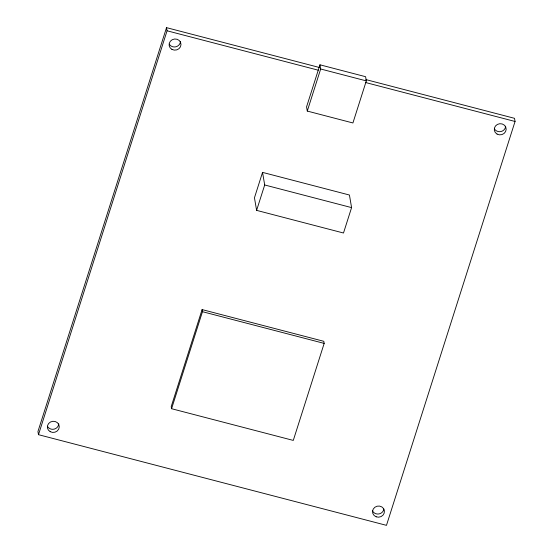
<?xml version="1.0" encoding="UTF-8"?>
<svg xmlns="http://www.w3.org/2000/svg" width="553" height="553" viewBox="0 0 553 553"><rect width="100%" height="100%" fill="white"/><g stroke="black" fill="none" stroke-linecap="round" stroke-linejoin="round"><path stroke-width="0.83" d="M319.24 67.445L166.529 27.65L37.943 431.527L38.482 434.679L386.471 525.35L515.057 121.473L514.518 118.321L365.975 79.618M38.482 434.679L167.068 30.795L166.529 27.65M202.101 309.59L171.216 406.607L171.575 408.708L293.284 440.416L324.169 343.399L323.809 341.305L202.101 309.59L202.46 311.692L171.575 408.708M262.544 172.384L254.456 197.78L256.606 210.368L343.496 233.013L351.584 207.61L349.434 195.022L262.544 172.384L264.693 184.972L256.606 210.368M319.959 64.805L306.562 106.874L307.281 111.07L352.918 122.966L366.314 80.89L365.595 76.694L319.959 64.805L320.671 69.001L307.281 111.07M320.671 69.001L366.314 80.89M167.068 30.795L318.245 70.19M365.547 82.515L515.057 121.473M264.693 184.972L351.584 207.61M202.46 311.692L324.169 343.399M505.636 126.16A5.965 5.571 -9.7 0 1 501.046 131.524A5.965 5.571 -9.7 0 1 494.43 128.877M180.465 41.434A5.965 5.571 -9.7 0 1 175.875 46.798A5.965 5.571 -9.7 0 1 169.266 44.15M383.858 509.071A5.965 5.571 -9.7 0 1 378.715 513.979A5.965 5.571 -9.7 0 1 372.445 510.702M58.736 423.771A5.965 5.571 -9.7 0 1 54.153 429.142A5.965 5.571 -9.7 0 1 47.537 426.487M497.085 134.096A5.965 5.571 -9.7 0 0 506.175 129.319A5.965 5.571 -9.7 0 0 497.396 124.418A5.965 5.571 -9.7 0 0 497.085 134.096M376.199 516.813A5.965 5.571 -9.7 0 0 384.397 510.765A5.965 5.571 -9.7 0 0 374.872 507.246A5.965 5.571 -9.7 0 0 376.199 516.813M50.185 431.672A5.965 5.571 -9.7 0 0 59.275 426.895A5.965 5.571 -9.7 0 0 50.496 421.994A5.965 5.571 -9.7 0 0 50.185 431.672M171.921 49.383A5.965 5.571 -9.7 0 0 181.004 44.606A5.965 5.571 -9.7 0 0 172.232 39.705A5.965 5.571 -9.7 0 0 171.921 49.383"/></g></svg>
